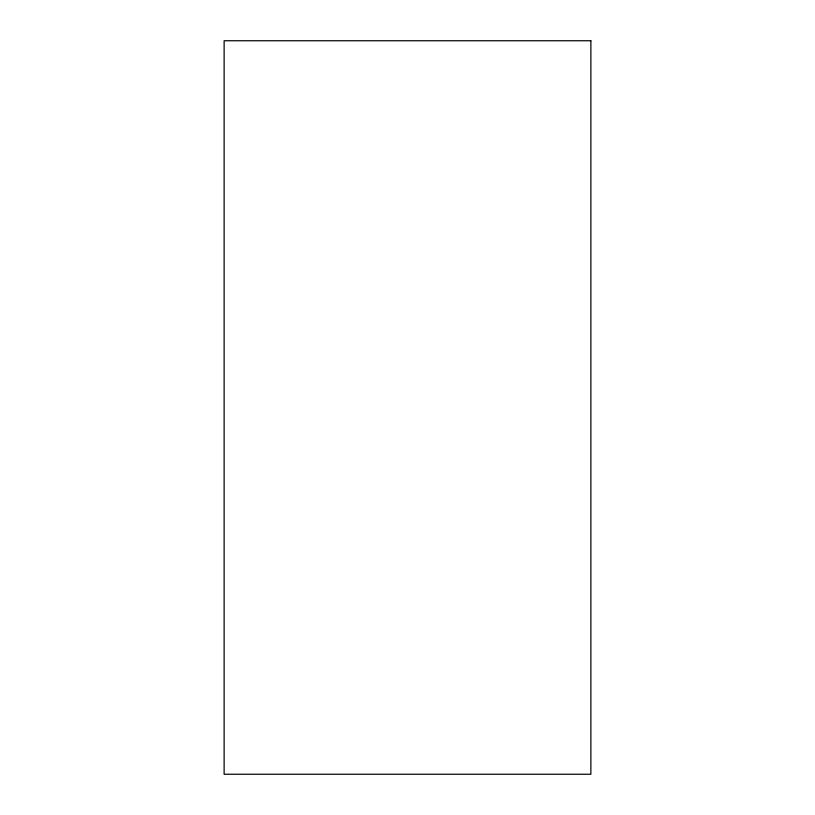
<?xml version="1.0" encoding="UTF-8"?>
<svg xmlns="http://www.w3.org/2000/svg" width="815" height="815" viewBox="0 0 815 815"><rect width="100%" height="100%" fill="white"/><g stroke="black" fill="none" stroke-linecap="round" stroke-linejoin="round"><path stroke-width="1.22" d="M590.875 40.75L224.125 40.75L224.125 774.25L590.875 774.25L590.875 40.75"/></g></svg>
